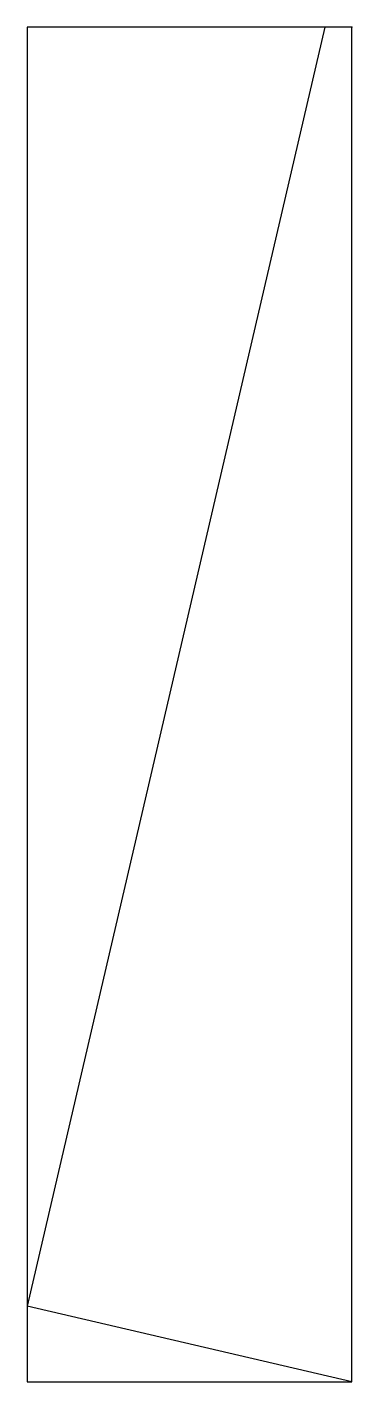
# Model space of a CAD drawing. Header units: millimetres. Extents: x -48 to 0, y 0 to 200.
import ezdxf

# ---------------------------------------------------------------- set-up
doc = ezdxf.new("R2010")
doc.units = ezdxf.units.MM
doc.layers.get('0').update_dxf_attribs({"linetype": 'CONTINUOUS'})

msp = doc.modelspace()

# ---------------------------------------------------------------- linework, layer by layer
for p, q in [((-4, 200), (-48, 11.19)), ((-4, 200), (-48, 200)), ((-48, 200), (-48, 0)), ((0, 0), (-48, 11.19)), ((-48, 0), (0, 0))]:
    msp.add_line(p, q)
msp.add_lwpolyline([(0, 0), (0, 200), (-48, 200), (-48, 0)], close=True)
msp.add_point((0, 200))

doc.saveas('drawing.dxf')
